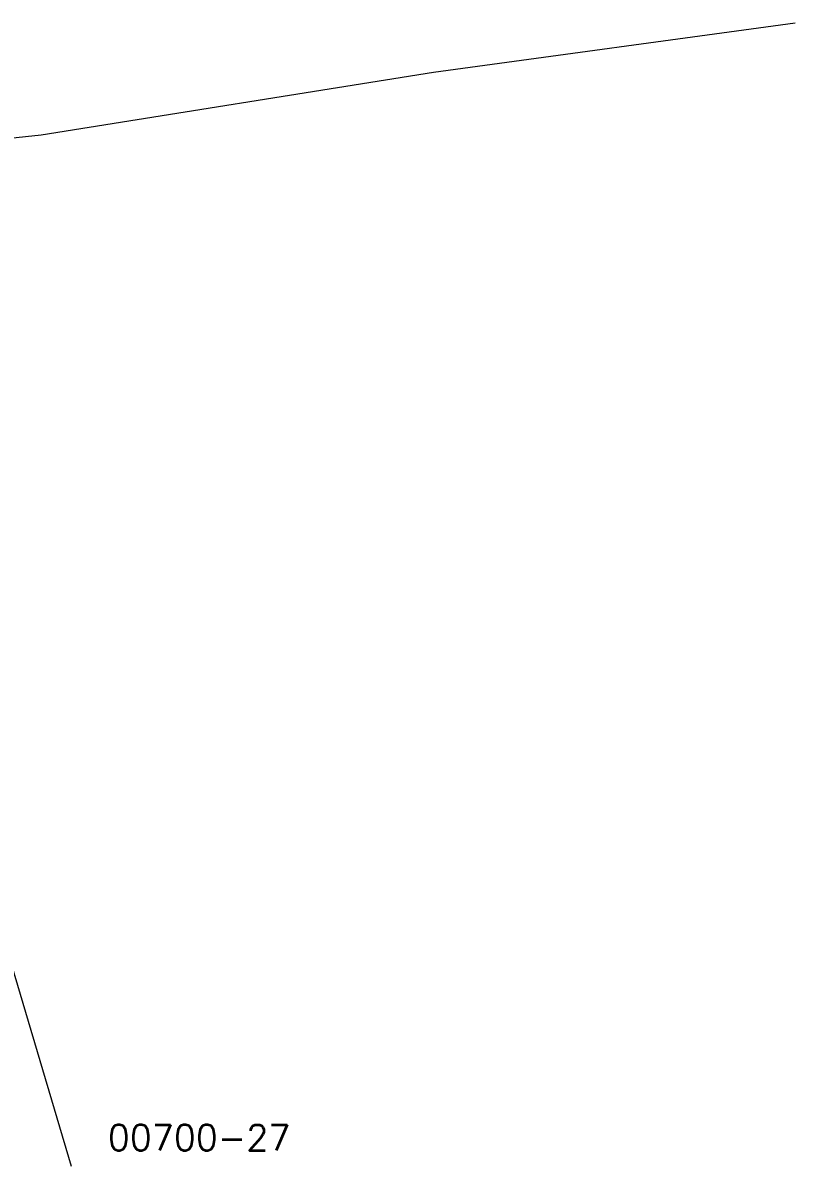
# Model space of a CAD drawing. Header units: metres. Extents: x 7516441 to 7517060, y 4691974 to 4692461.
# Drawn here: x 7516853.58 to 7516883.68, y 4692416.13 to 4692460.71 of the extents above; entities that cross this region are included whole.
import ezdxf

# ---------------------------------------------------------------- set-up
doc = ezdxf.new("R2010")
doc.units = ezdxf.units.M
doc.layers.add('Nr-Kojshi', color=251, linetype='Continuous', lineweight=0)
doc.layers.add('Parc-Kojshi', color=251, linetype='Continuous', lineweight=0)
doc.styles.get("Standard").update_dxf_attribs({"font": 'simplex.shx'})

msp = doc.modelspace()

# ---------------------------------------------------------------- linework, layer by layer
at = {"layer": 'Parc-Kojshi'}
for points in [[(7516869.586, 4692458.794), (7516883.68, 4692460.71)], [(7516854.3, 4692456.35), (7516869.586, 4692458.794)], [(7516846.817, 4692455.549), (7516854.3, 4692456.35)], [(7516843.9, 4692455.09), (7516855.46, 4692416.13)]]:
    msp.add_lwpolyline(points, dxfattribs=at)

# ---------------------------------------------------------------- texts
at = {"layer": 'Nr-Kojshi'}
msp.add_text('00700-27', height=1, dxfattribs=at).set_placement((7516856.89, 4692416.744))

doc.saveas('drawing.dxf')
